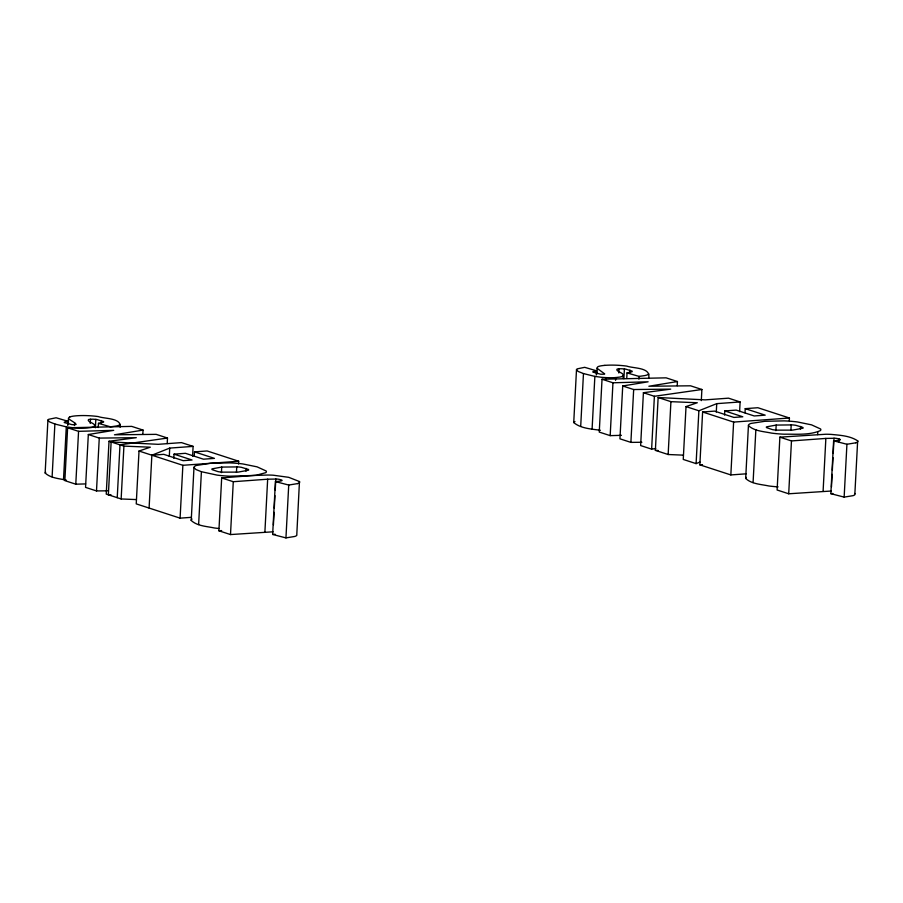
<?xml version="1.0" encoding="UTF-8"?>
<svg xmlns="http://www.w3.org/2000/svg" width="903" height="903" viewBox="0 0 903 903"><rect width="100%" height="100%" fill="white"/><g stroke="black" fill="none" stroke-linecap="round" stroke-linejoin="round"><path stroke-width="1.35" d="M66.28 480.125C59.248 478.567 50.387 478.116 45.15 473.003L47.915 420.155A17.191 3.16 3 0 1 48.807 419.274L56.099 417.773L67.951 421.249L67.736 425.426M52.114 476.863L54.88 424.015L49.552 421.882L47.915 420.155M63.503 479.696L66.28 426.848L54.88 424.015M142.821 434.253L143.046 430.088L131.703 426.385L67.623 427.785L64.858 480.633L75.784 484.189L85.638 483.918M68.368 424.433L68.459 418.134L69.35 417.163A15.927 2.935 3 0 1 70.073 416.859M74.452 425.55L74.599 422.762L68.662 418.868M75.784 484.189L78.561 431.341L67.623 427.785M78.561 431.341L113.722 430.347L88.325 434.524L85.548 487.372L96.497 490.939L107.468 490.814M90.255 423.428L90.481 419.252A5.802 1.072 3 0 1 93.291 419.218L95.831 419.398A7.179 1.321 3 0 1 96.971 419.534L103.473 421.532A10.068 1.851 3 0 1 103.427 422.209L98.472 423.338L98.246 427.514M95.402 427.74L95.831 419.398M96.497 490.939L99.262 438.09L88.325 434.524M101.238 423.293L101.384 420.516M99.262 438.09L136.308 437.684L109.015 441.262L106.238 494.11L121.149 498.964L136.421 499.585M120.133 427.254C121.939 417.796 104.364 418.902 98.179 416.554A21.943 4.041 3 0 0 88.731 415.696A21.774 4.007 3 0 0 76.258 415.809A19.211 3.533 3 0 0 70.028 416.847M117.232 497.688L119.997 444.84L167.495 438.045L167.202 443.61M121.149 498.964L123.914 446.116L109.015 441.262M123.914 446.116L150.304 447.199L139.017 451.026L136.24 503.874L180.092 518.153L191.255 517.34M149.097 508.062L151.862 455.214L169.73 448.091L193.107 446.387L192.599 456.128M169.29 456.444L169.73 448.091M173.839 458.329L174.053 454.153L185.442 453.317L203.446 459.187L214.451 458.374L194.484 451.872L194.258 456.049M180.092 518.153L182.869 465.305L139.017 451.026M218.887 528.492A28.58 5.26 3 0 1 214.327 527.962C206.64 526.314 197.136 526.088 191.233 520.478L193.987 467.325A27.553 5.068 3 0 1 194.224 466.749A27.959 5.147 3 0 1 196.38 465.451L210.388 463.295L229.701 462.878A28.388 5.226 3 0 1 242.851 463.95L257.084 466.851L266.137 470.982A26.955 4.955 3 0 1 265.809 472.664L256.147 475.271L221.675 477.935L218.91 530.783L230.502 534.565L273.045 531.811M198.626 524.564L201.403 471.716L196.041 469.549L193.998 467.63M221.427 472.641L221.72 467.077L238.132 466.907A11.502 2.111 3 0 1 241.327 467.302L248.314 469.402A11.965 2.201 3 0 1 248.585 470.181L238.132 472.122L221.698 472.145A11.987 2.201 3 0 1 217.984 471.626L212.126 469.639A12.157 2.235 3 0 1 212.036 468.86L221.72 467.077M230.502 534.565L233.279 481.717L221.675 477.935M236.462 472.359L236.744 466.795M238.539 464.018L238.685 461.23L207.126 450.958L194.484 451.872M245.988 471.197L246.135 468.409M264.895 532.048L267.66 479.2L276.928 479.041A5.125 0.937 3 0 1 278.903 479.279L280.81 479.741A6.084 1.117 3 0 1 282.086 480.407A7.326 1.343 3 0 1 280.461 481.062L276.713 481.502A48.073 8.838 3 0 1 275.415 481.604L272.65 534.452L285.946 537.895L294.818 536.45A20.08 3.691 3 0 0 296.794 534.542L299.457 481.536L288.723 477.326L273.18 475.204A17.958 3.307 3 0 0 267.672 475.034L229.655 476.208A28.58 5.26 3 0 1 217.104 475.113L201.403 471.716M273.417 524.857L274.072 512.34M274.286 508.175L274.941 495.657M275.234 490.092L275.821 478.962M285.946 537.895L288.723 485.046L275.415 481.604M600.382 430.279C591.454 429.004 580.652 428.485 573.732 422.559L576.498 369.711A17.191 3.16 3 0 1 577.389 368.83L584.681 367.329L596.533 370.806L596.319 374.982M580.697 426.419L583.462 373.571L578.134 371.438L576.498 369.711M592.086 429.252L594.863 376.404L583.462 373.571M596.951 373.989L597.041 367.69L597.933 366.72A15.927 2.935 3 0 1 598.655 366.415A19.211 3.533 3 0 1 604.863 365.365M677.216 385.705L677.442 381.54L666.098 377.838L602.03 379.237L599.253 432.085L610.18 435.641L621.433 435.325M605.755 380.389L605.902 377.601A17.428 3.206 3 0 1 601.082 377.24L594.863 376.404M610.18 435.641L612.956 382.793L602.03 379.237M615.564 380.332L615.711 377.556L619.83 377.07A15.723 2.89 3 0 0 622.065 376.472C626.806 373.334 615.135 371.731 617.02 369.158A5.7 1.05 3 0 1 619.052 368.808A5.802 1.072 3 0 1 621.874 368.774L624.413 368.955A7.179 1.321 3 0 1 625.542 369.09L632.055 371.088A10.068 1.851 3 0 1 632.01 371.765L627.043 372.894L626.75 378.459M618.837 372.984L619.052 368.808M612.956 382.793L648.117 381.8L622.72 385.976L619.943 438.824L630.892 442.38L641.875 442.267M623.07 378.481L623.217 375.704M623.905 378.684L624.413 368.955M629.82 372.849L629.967 370.072M630.892 442.38L633.669 389.532L622.72 385.976M638.929 379.192L639.076 376.404L627.043 372.894M633.669 389.532L670.703 389.137L643.41 392.715L640.645 445.563L651.627 449.141L655.702 448.554M648.636 378.21C651.368 367.194 633.793 368.593 626.761 366.11A21.943 4.041 3 0 0 617.313 365.241A21.774 4.007 3 0 0 604.841 365.365M651.627 449.141L654.393 396.293L643.41 392.715M683.436 455.146L668.152 454.514L655.375 450.36L658.14 397.512L705.141 399.871L728.518 398.167L740.11 401.948L739.602 411.678M668.152 454.514L670.918 401.666L658.14 397.512M670.918 401.666L697.308 402.749L686.02 406.587L683.255 459.435L696.1 463.623L699.927 462.088M696.1 463.623L698.877 410.775L716.734 403.652L740.11 401.948M701.304 400.627L701.891 389.498L690.547 385.807L648.862 386.236L677.442 381.54M746.194 473.815L730.843 474.933L699.848 464.842L702.613 411.994L714.533 411.113L733.936 417.434L742.808 416.791L724.804 410.933L724.59 415.098M716.293 411.994L716.734 403.652M730.843 474.933L733.62 422.085L702.613 411.994M745.009 412.829L745.235 408.653L757.877 407.727L789.436 418.01L789.29 420.787M778.115 486.875A28.58 5.26 3 0 1 768.792 485.961C761.094 484.313 751.589 484.087 745.686 478.466L748.44 425.324A27.553 5.068 3 0 1 748.677 424.749A27.959 5.147 3 0 1 750.833 423.451L764.841 421.295L784.154 420.877A28.388 5.226 3 0 1 797.304 421.938L811.537 424.85L820.59 428.981A26.955 4.955 3 0 1 820.274 430.663C809.043 435.415 796.062 433.982 784.109 434.208A28.58 5.26 3 0 1 771.557 433.113C763.87 431.465 754.355 431.239 748.452 425.618M753.079 482.563L755.856 429.715M775.88 430.641L776.174 425.076L792.586 424.907A11.502 2.111 3 0 1 795.791 425.302L802.767 427.401A11.965 2.201 3 0 1 803.049 428.18L792.597 430.121L776.151 430.144A11.987 2.201 3 0 1 772.437 429.625L766.579 427.627A12.157 2.235 3 0 1 766.5 426.859L776.174 425.076M855.807 442.82A20.08 3.691 3 0 0 857.76 440.901C850.174 435.788 840.275 435.302 831.381 434.411A17.958 3.307 3 0 0 825.873 434.241L779.876 437.154L777.111 490.002L788.703 493.783L831.245 491.029M790.915 430.359L791.209 424.794M788.703 493.783L791.468 440.935L779.876 437.154M800.442 429.196L800.589 426.408M817.655 434.648L817.802 431.86M823.096 491.266L825.861 438.418L835.128 438.248A5.125 0.937 3 0 1 837.104 438.497L839.011 438.948L838.864 441.736M854.757 493.456L854.972 493.749A20.08 3.691 3 0 1 853.042 495.668L844.147 497.113L830.85 493.67L833.616 440.822A48.073 8.838 3 0 0 834.914 440.72L838.661 440.28A7.326 1.343 3 0 0 840.196 439.626M831.471 486.864L832.126 474.346M832.34 470.17L832.995 457.652M833.221 453.475L834.022 438.181M844.147 497.113L846.924 444.265L833.616 440.822M854.881 493.602L857.658 440.754M45.15 473.003L45.737 472.292M573.732 422.559L574.974 421.52M120.28 424.478L120.02 424.67A24.855 4.571 3 0 1 116.295 426.013L110.505 426.848L98.472 423.338M648.851 374.034L648.602 374.226A24.855 4.571 3 0 1 644.877 375.569L639.076 376.404M297.584 483.602L288.723 485.046M855.784 442.809L846.924 444.265M143.046 430.088L114.467 434.794L156.151 434.354L167.495 438.045M654.393 396.293L701.891 389.498M67.951 421.249L64.519 422.04A7.247 1.332 3 0 0 64.294 422.254A7.8 1.434 3 0 0 64.305 422.548L71.856 424.624A4.628 0.847 3 0 0 74.87 424.636A3.42 0.632 3 0 0 76.168 424.376L74.599 422.762M596.533 370.806L593.102 371.596A7.247 1.332 3 0 0 592.876 371.81A7.8 1.434 3 0 0 592.887 372.104L600.439 374.169A4.628 0.847 3 0 0 603.452 374.181A3.42 0.632 3 0 0 604.75 373.932L597.244 368.424M275.076 534.249L273.948 534.35A48.073 8.838 3 0 1 272.65 534.452M832.916 493.501L832.137 493.569A48.073 8.838 3 0 1 830.85 493.67M724.804 410.933L736.193 410.097L754.197 415.956L765.202 415.154L745.235 408.653M151.862 455.214L163.782 454.344L183.185 460.665L192.057 460.011L174.053 454.153M733.62 422.085L789.436 418.01M182.869 465.305L238.685 461.23M233.279 481.717L267.66 479.2M791.468 440.935L825.861 438.418M699.848 464.842L702.489 464.639M218.91 530.783L221.664 530.58M605.902 377.601L606.59 377.635A17.778 3.273 3 0 0 615.733 377.567M655.375 450.36L658.14 450.495M111.125 494.934L108.36 494.799L111.137 441.951L158.127 444.321L181.514 442.617L193.107 446.387M66.28 426.848L72.5 427.683A17.428 3.206 3 0 0 77.319 428.045L78.008 428.078A17.778 3.273 3 0 0 87.151 428.011L91.248 427.514A15.723 2.89 3 0 0 93.494 426.916C98.258 423.778 86.507 422.175 88.438 419.602A5.7 1.05 3 0 1 90.469 419.252M686.02 406.587L698.877 410.775M299.457 481.536L299.548 481.683A20.08 3.691 3 0 1 297.606 483.602M745.686 478.466L745.664 478.172A27.553 5.068 3 0 1 745.901 477.597A27.959 5.147 3 0 1 746.16 477.326M191.233 520.478L191.21 520.173A27.553 5.068 3 0 1 191.447 519.597A27.959 5.147 3 0 1 192.057 519.056M838.943 438.96A6.084 1.117 3 0 1 840.287 439.626"/></g></svg>
